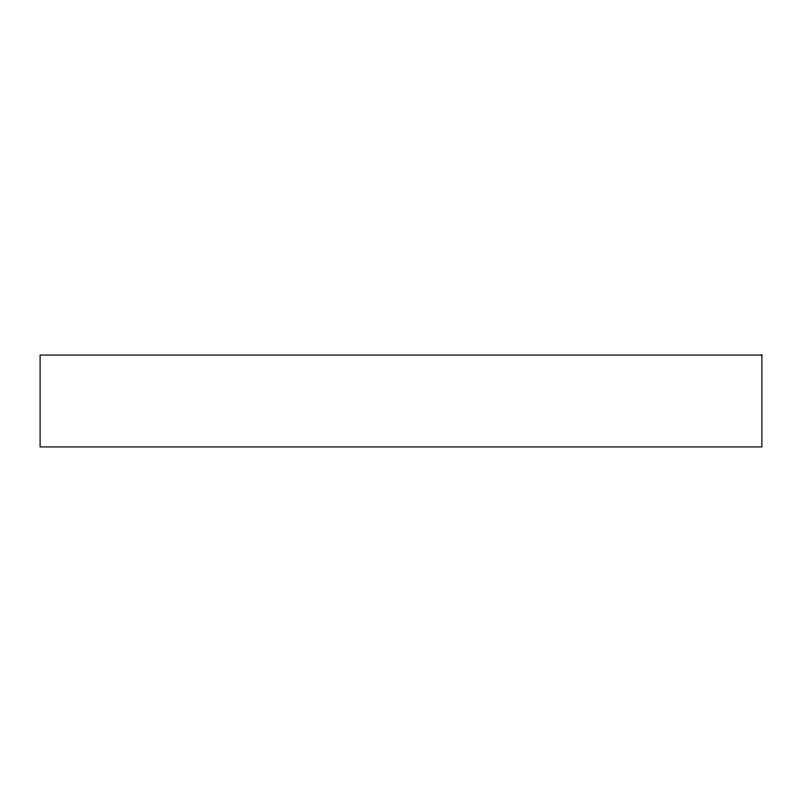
<?xml version="1.0" encoding="UTF-8"?>
<svg xmlns="http://www.w3.org/2000/svg" width="802" height="802" viewBox="0 0 802 802"><rect width="100%" height="100%" fill="white"/><g stroke="black" fill="none" stroke-linecap="round" stroke-linejoin="round"><path stroke-width="1.2" d="M761.9 355.065L40.1 355.065L40.1 446.935L761.9 446.935L761.9 355.065"/></g></svg>
